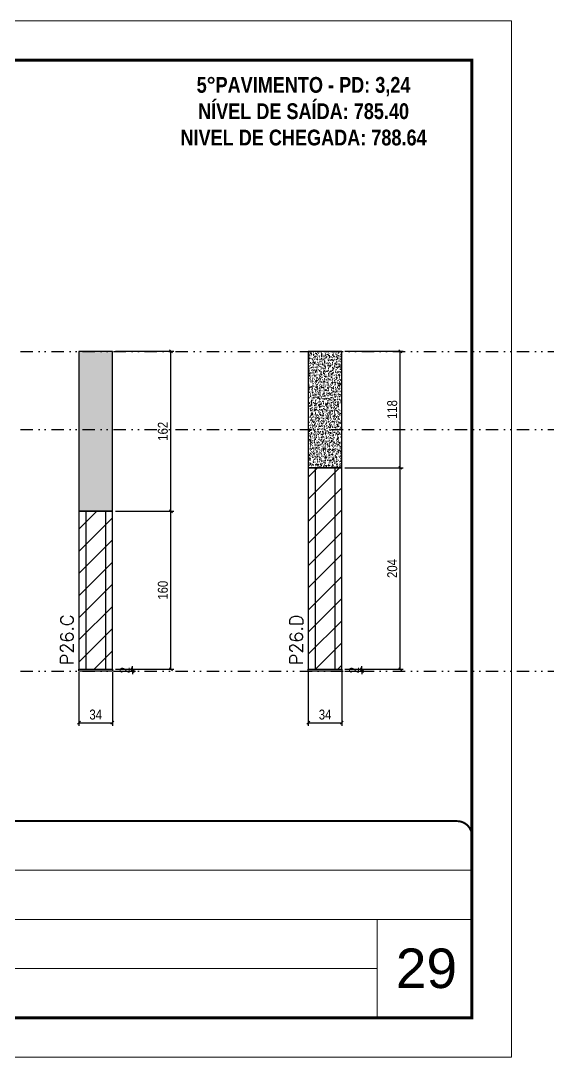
# Model space of a CAD drawing. Extents: x 13770 to 23315, y 867 to 16997.
# Drawn here: x 15374 to 15908, y 7758 to 8808 of the extents above; entities that cross this region are included whole.
import ezdxf

# ---------------------------------------------------------------- set-up
doc = ezdxf.new("R2010")
doc.units = 0
for name, pattern in [('CONTINUO', [0]), ('DASHED', [0.75, 0.5, -0.25]), ('DIVIDE2', [0.625, 0.25, -0.125, 0, -0.125, 0, -0.125])]:
    doc.linetypes.add(name, pattern=pattern)
for name, color, linetype, lineweight in [('CARIMBO', 255, 'Continuous', 9), ('Folhas', 255, 'Continuous', 9), ('Hachura', 251, 'Continuous', 9), ('SARRAFO DE PRESSAO', 251, 'DASHED', 9), ('Texto Seção', 7, 'Continuous', 15)]:
    doc.layers.add(name, color=color, linetype=linetype, lineweight=lineweight)
for name, color, linetype in [('COTA', 241, 'Continuous'), ('NOMENCLATURA', 7, 'Continuous'), ('Nível', 160, 'Continuous'), ('Painéis', 200, 'Continuous'), ('SARR_2.2x7', 40, 'Continuous')]:
    doc.layers.add(name, color=color, linetype=linetype)
doc.styles.add('ARIAL', font='arial.ttf')
doc.styles.add('COTA TECNICA', font='techl___.ttf', dxfattribs={"height": 10})
doc.styles.add('COTA TECNICA-50', font='techl___.ttf', dxfattribs={"height": 10})
doc.styles.add('REGUA-120', font='ROMANS.shx', dxfattribs={"height": 15})
doc.styles.add('ROMANC', font='techb___.ttf', dxfattribs={"height": 2.5})
doc.dimstyles.new('COTA PAINEL-50', dxfattribs={"dimtxt": 10, "dimasz": 3, "dimexe": 3, "dimexo": 3, "dimgap": 3, "dimtad": 1, "dimdec": 1, "dimzin": 12, "dimdsep": 46, "dimtxsty": 'COTA TECNICA-50', "dimblk1": 'OBLIQUE', "dimblk2": 'OBLIQUE', "dimsah": 1, "dimcen": 0.9, "dimclrd": 4, "dimclre": 4, "dimclrt": 240, "dimadec": 1, "dimazin": 3, "dimtfac": 1, "dimtdec": 1, "dimtmove": 0, "dimatfit": 3, "dimfxl": 1, "dimtolj": 1, "dimtzin": 12, "dimarcsym": 0})
doc.dimstyles.new('PAINEL', dxfattribs={"dimtxt": 10, "dimasz": 3, "dimexe": 3, "dimexo": 3, "dimgap": 3, "dimtad": 1, "dimdec": 1, "dimzin": 12, "dimdsep": 46, "dimtxsty": 'COTA TECNICA', "dimblk1": 'OBLIQUE', "dimblk2": 'OBLIQUE', "dimsah": 1, "dimcen": 0.9, "dimclrd": 4, "dimclre": 4, "dimclrt": 240, "dimadec": 1, "dimazin": 3, "dimtfac": 1, "dimtdec": 1, "dimtmove": 0, "dimatfit": 3, "dimfxl": 1, "dimtolj": 1, "dimtzin": 12, "dimarcsym": 0})

# ---------------------------------------------------------------- blocks, each defined once
blk = doc.blocks.new('9999999999')
at = {"color": 30, "linetype": 'CONTINUO'}
for p, q in [((98564.6, 34379.6), (99584, 34379.6)), ((98564.6, 34329.8), (99488, 34329.8)), ((99584, 34329.8), (99488, 34329.8)), ((99488, 34329.8), (99488, 34230.2)), ((98564.6, 34280), (99488, 34280))]:
    blk.add_line(p, q, dxfattribs=at)
at = {"color": 30, "linetype": 'CONTINUO', "const_width": 2}
blk.add_lwpolyline([(99584, 34230.2), (99584, 34414.4, 0.414214), (99569, 34429.4), (98229, 34429.4, 0.414214), (98214, 34414.4), (98214, 34245.2, 0.414214), (98229, 34230.2), (99584, 34230.2)], format="xyb", dxfattribs=at)
at = {"layer": 'Folhas'}
blk.add_lwpolyline([(98139, 34190.2), (99624, 34190.2), (99624, 35240.2), (98139, 35240.2)], close=True, dxfattribs=at)
at = {"layer": 'Folhas', "color": 30, "const_width": 3}
blk.add_lwpolyline([(98214, 34230.2), (99584, 34230.2), (99584, 35200.2), (98214, 35200.2)], close=True, dxfattribs=at)
blk = doc.blocks.new('_Oblique')
at = {"color": 0, "linetype": 'ByBlock', "lineweight": -2}
blk.add_line((-0.5, -0.5), (0.5, 0.5), dxfattribs=at)
blk = doc.blocks.new('*D533')
at = {"layer": 'COTA', "color": 4, "lineweight": -2, "transparency": 16777216}
for p, q in [((15432.7, 8148.6), (15432.7, 8094.4)), ((15466.7, 8148.6), (15466.7, 8094.4)), ((15432.7, 8097.4), (15466.7, 8097.4))]:
    blk.add_line(p, q, dxfattribs=at)
at = {"layer": 'Defpoints', "color": 0, "transparency": 16777216}
for p in [(15432.7, 8151.6), (15466.7, 8151.6), (15466.7, 8097.4)]:
    blk.add_point(p, dxfattribs=at)
at = {"layer": 'COTA', "color": 4, "lineweight": -2, "transparency": 16777216, "xscale": 3, "yscale": 3, "zscale": 3, "rotation": 180}
blk.add_blockref('_Oblique', (15432.7, 8097.4), dxfattribs=at)
at = {"layer": 'COTA', "color": 4, "lineweight": -2, "transparency": 16777216, "xscale": 3, "yscale": 3, "zscale": 3}
blk.add_blockref('_Oblique', (15466.7, 8097.4), dxfattribs=at)
at = {"layer": 'COTA', "color": 240, "transparency": 16777216, "insert": (15449.7, 8105.6), "char_height": 10, "attachment_point": 5, "style": 'COTA TECNICA'}
blk.add_mtext('\\A1;34', dxfattribs=at)
blk = doc.blocks.new('*D534')
at = {"layer": 'COTA', "color": 4, "lineweight": -2, "transparency": 16777216}
for p, q in [((15469.7, 8311.6), (15528.9, 8311.6)), ((15525.9, 8151.6), (15525.9, 8311.6)), ((15469.7, 8151.6), (15528.9, 8151.6))]:
    blk.add_line(p, q, dxfattribs=at)
at = {"layer": 'Defpoints', "color": 0, "transparency": 16777216}
for p in [(15466.7, 8311.6), (15525.9, 8311.6), (15466.7, 8151.6)]:
    blk.add_point(p, dxfattribs=at)
at = {"layer": 'COTA', "color": 4, "lineweight": -2, "transparency": 16777216, "xscale": 3, "yscale": 3, "zscale": 3}
for p, rotation in [((15525.9, 8311.6), 90), ((15525.9, 8151.6), 270)]:
    blk.add_blockref('_Oblique', p, dxfattribs=dict(at, rotation=rotation))
at = {"layer": 'COTA', "color": 240, "transparency": 16777216, "insert": (15517.8, 8231.6), "char_height": 10, "attachment_point": 5, "rotation": 90, "style": 'COTA TECNICA'}
blk.add_mtext('\\A1;160', dxfattribs=at)
blk = doc.blocks.new('*D535')
at = {"layer": 'COTA', "color": 4, "lineweight": -2, "transparency": 16777216}
for p, q in [((15469.7, 8151.6), (15490.1, 8151.6)), ((15469.7, 8149.6), (15490.1, 8149.6)), ((15487.1, 8151.6), (15487.1, 8154.6)), ((15487.1, 8149.6), (15487.1, 8151.6)), ((15487.1, 8149.6), (15487.1, 8146.6))]:
    blk.add_line(p, q, dxfattribs=at)
at = {"layer": 'Defpoints', "color": 0, "transparency": 16777216}
for p in [(15466.7, 8151.6), (15466.7, 8149.6), (15487.1, 8151.6)]:
    blk.add_point(p, dxfattribs=at)
at = {"layer": 'COTA', "color": 4, "lineweight": -2, "transparency": 16777216, "xscale": 3, "yscale": 3, "zscale": 3}
for p, rotation in [((15487.1, 8151.6), 270), ((15487.1, 8149.6), 90)]:
    blk.add_blockref('_Oblique', p, dxfattribs=dict(at, rotation=rotation))
at = {"layer": 'COTA', "color": 240, "transparency": 16777216, "insert": (15479.1, 8150.6), "char_height": 10, "attachment_point": 5, "rotation": 90, "style": 'COTA TECNICA-50'}
blk.add_mtext('\\A1;2', dxfattribs=at)
blk = doc.blocks.new('*D546')
at = {"layer": 'COTA', "color": 4, "lineweight": -2, "transparency": 16777216}
for p, q in [((15469.7, 8473.6), (15528.9, 8473.6)), ((15525.9, 8311.6), (15525.9, 8473.6)), ((15469.7, 8311.6), (15528.9, 8311.6))]:
    blk.add_line(p, q, dxfattribs=at)
at = {"layer": 'Defpoints', "color": 0, "transparency": 16777216}
for p in [(15466.7, 8473.6), (15525.9, 8473.6), (15466.7, 8311.6)]:
    blk.add_point(p, dxfattribs=at)
at = {"layer": 'COTA', "color": 4, "lineweight": -2, "transparency": 16777216, "xscale": 3, "yscale": 3, "zscale": 3}
for p, rotation in [((15525.9, 8473.6), 90), ((15525.9, 8311.6), 270)]:
    blk.add_blockref('_Oblique', p, dxfattribs=dict(at, rotation=rotation))
at = {"layer": 'COTA', "color": 240, "transparency": 16777216, "insert": (15517.8, 8392.6), "char_height": 10, "attachment_point": 5, "rotation": 90, "style": 'COTA TECNICA'}
blk.add_mtext('\\A1;162', dxfattribs=at)
blk = doc.blocks.new('*D541')
at = {"layer": 'COTA', "color": 4, "lineweight": -2, "transparency": 16777216}
for p, q in [((15665.2, 8148.6), (15665.2, 8094.4)), ((15699.2, 8148.6), (15699.2, 8094.4)), ((15665.2, 8097.4), (15699.2, 8097.4))]:
    blk.add_line(p, q, dxfattribs=at)
at = {"layer": 'Defpoints', "color": 0, "transparency": 16777216}
for p in [(15665.2, 8151.6), (15699.2, 8151.6), (15699.2, 8097.4)]:
    blk.add_point(p, dxfattribs=at)
at = {"layer": 'COTA', "color": 4, "lineweight": -2, "transparency": 16777216, "xscale": 3, "yscale": 3, "zscale": 3, "rotation": 180}
blk.add_blockref('_Oblique', (15665.2, 8097.4), dxfattribs=at)
at = {"layer": 'COTA', "color": 4, "lineweight": -2, "transparency": 16777216, "xscale": 3, "yscale": 3, "zscale": 3}
blk.add_blockref('_Oblique', (15699.2, 8097.4), dxfattribs=at)
at = {"layer": 'COTA', "color": 240, "transparency": 16777216, "insert": (15682.2, 8105.6), "char_height": 10, "attachment_point": 5, "style": 'COTA TECNICA'}
blk.add_mtext('\\A1;34', dxfattribs=at)
blk = doc.blocks.new('*D542')
at = {"layer": 'COTA', "color": 4, "lineweight": -2, "transparency": 16777216}
for p, q in [((15702.2, 8355.6), (15761.4, 8355.6)), ((15758.4, 8151.6), (15758.4, 8355.6)), ((15702.2, 8151.6), (15761.4, 8151.6))]:
    blk.add_line(p, q, dxfattribs=at)
at = {"layer": 'Defpoints', "color": 0, "transparency": 16777216}
for p in [(15699.2, 8355.6), (15758.4, 8355.6), (15699.2, 8151.6)]:
    blk.add_point(p, dxfattribs=at)
at = {"layer": 'COTA', "color": 4, "lineweight": -2, "transparency": 16777216, "xscale": 3, "yscale": 3, "zscale": 3}
for p, rotation in [((15758.4, 8355.6), 90), ((15758.4, 8151.6), 270)]:
    blk.add_blockref('_Oblique', p, dxfattribs=dict(at, rotation=rotation))
at = {"layer": 'COTA', "color": 240, "transparency": 16777216, "insert": (15750.3, 8253.6), "char_height": 10, "attachment_point": 5, "rotation": 90, "style": 'COTA TECNICA'}
blk.add_mtext('\\A1;204', dxfattribs=at)
blk = doc.blocks.new('*D543')
at = {"layer": 'COTA', "color": 4, "lineweight": -2, "transparency": 16777216}
for p, q in [((15702.2, 8151.6), (15722.5, 8151.6)), ((15702.2, 8149.6), (15722.5, 8149.6)), ((15719.5, 8151.6), (15719.5, 8154.6)), ((15719.5, 8149.6), (15719.5, 8151.6)), ((15719.5, 8149.6), (15719.5, 8146.6))]:
    blk.add_line(p, q, dxfattribs=at)
at = {"layer": 'Defpoints', "color": 0, "transparency": 16777216}
for p in [(15699.2, 8151.6), (15699.2, 8149.6), (15719.5, 8151.6)]:
    blk.add_point(p, dxfattribs=at)
at = {"layer": 'COTA', "color": 4, "lineweight": -2, "transparency": 16777216, "xscale": 3, "yscale": 3, "zscale": 3}
for p, rotation in [((15719.5, 8151.6), 270), ((15719.5, 8149.6), 90)]:
    blk.add_blockref('_Oblique', p, dxfattribs=dict(at, rotation=rotation))
at = {"layer": 'COTA', "color": 240, "transparency": 16777216, "insert": (15711.5, 8150.6), "char_height": 10, "attachment_point": 5, "rotation": 90, "style": 'COTA TECNICA-50'}
blk.add_mtext('\\A1;2', dxfattribs=at)
blk = doc.blocks.new('*D552')
at = {"layer": 'COTA', "color": 4, "lineweight": -2, "transparency": 16777216}
for p, q in [((15702.2, 8473.6), (15761.4, 8473.6)), ((15758.4, 8355.6), (15758.4, 8473.6)), ((15702.2, 8355.6), (15761.4, 8355.6))]:
    blk.add_line(p, q, dxfattribs=at)
at = {"layer": 'Defpoints', "color": 0, "transparency": 16777216}
for p in [(15699.2, 8473.6), (15758.4, 8473.6), (15699.2, 8355.6)]:
    blk.add_point(p, dxfattribs=at)
at = {"layer": 'COTA', "color": 4, "lineweight": -2, "transparency": 16777216, "xscale": 3, "yscale": 3, "zscale": 3}
for p, rotation in [((15758.4, 8473.6), 90), ((15758.4, 8355.6), 270)]:
    blk.add_blockref('_Oblique', p, dxfattribs=dict(at, rotation=rotation))
at = {"layer": 'COTA', "color": 240, "transparency": 16777216, "insert": (15750.3, 8414.6), "char_height": 10, "attachment_point": 5, "rotation": 90, "style": 'COTA TECNICA'}
blk.add_mtext('\\A1;118', dxfattribs=at)

msp = doc.modelspace()

# ---------------------------------------------------------------- hatches: boundary and pattern name
at = {"layer": 'COTA'}
h = msp.add_hatch(dxfattribs=at)
h.set_pattern_fill('AR-CONC', color=256, scale=0.03)
h.set_pattern_definition([(50, (-1637.8476, -6922.4506), (5.4655401, -0.4781726), [0.5715, -6.2865]), (355, (-1637.8476, -6922.4506), (-1.0573026, 5.7317054), [0.4572, -5.0292175]), (100.451445, (-1637.392, -6922.4905), (4.4082374, 5.2535326), [0.4857003, -5.3427073]), (46.1842, (-1637.8476, -6920.9266), (8.1323712, -1.2612698), [0.85725, -9.42975]), (96.635558, (-1637.17, -6921.032), (7.122124, 7.4227837), [0.7285507, -8.0140682]), (351.18415, (-1637.848, -6920.927), (7.122124, 7.4227837), [0.685799, -7.543792]), (21, (-1637.0856, -6921.3076), (4.5484317, -3.06795595), [0.5715, -6.2865]), (326, (-1637.0856, -6921.3076), (1.8540609, 5.525639), [0.4572, -5.0292]), (71.451445, (-1636.7066, -6921.5633), (6.4024926, 2.4576831), [0.4857003, -5.3426981]), (37.5, (-1637.8476, -6922.4506), (0.0926581, 2.53665117), [0, -4.96824, 0, -5.1054, 0, -5.04825]), (7.5, (-1637.8476, -6922.4506), (2.00458988, 3.00541724), [0, -2.91084, 0, -4.85394, 0, -1.92405]), (327.5, (-1639.547, -6922.4506), (4.06771786, -0.17186232), [0, -1.905, 0, -5.9436, 0, -7.8867]), (317.5, (-1640.309, -6922.4506), (4.44387544, 0.76279473), [0, -2.4765, 0, -3.94716, 0, -5.6007])])
h.paths.add_polyline_path([(15466.74, 8473.58), (15432.74, 8473.58), (15432.74, 8311.58), (15466.74, 8311.58)])
h = msp.add_hatch(dxfattribs=at)
h.set_pattern_fill('AR-CONC', color=256, scale=0.03)
h.set_pattern_definition([(50, (-4799.4776, -1258.575), (5.4655401, -0.4781726), [0.5715, -6.2865]), (355, (-4799.4776, -1258.575), (-1.0573026, 5.7317054), [0.4572, -5.0292175]), (100.451445, (-4799.022, -1258.615), (4.4082374, 5.2535326), [0.4857003, -5.3427073]), (46.1842, (-4799.4776, -1257.051), (8.1323712, -1.2612698), [0.85725, -9.42975]), (96.635558, (-4798.8, -1257.156), (7.122124, 7.4227837), [0.7285507, -8.0140682]), (351.18415, (-4799.478, -1257.051), (7.122124, 7.4227837), [0.685799, -7.543792]), (21, (-4798.7156, -1257.432), (4.5484317, -3.06795595), [0.5715, -6.2865]), (326, (-4798.7156, -1257.432), (1.8540609, 5.525639), [0.4572, -5.0292]), (71.451445, (-4798.3366, -1257.688), (6.4024926, 2.4576831), [0.4857003, -5.3426981]), (37.5, (-4799.4776, -1258.5751), (0.0926581, 2.53665117), [0, -4.96824, 0, -5.1054, 0, -5.04825]), (7.5, (-4799.4776, -1258.575), (2.00458988, 3.00541724), [0, -2.91084, 0, -4.85394, 0, -1.92405]), (327.5, (-4801.1769, -1258.5751), (4.06771786, -0.17186232), [0, -1.905, 0, -5.9436, 0, -7.8867]), (317.5, (-4801.939, -1258.575), (4.44387544, 0.76279473), [0, -2.4765, 0, -3.94716, 0, -5.6007])])
h.paths.add_polyline_path([(15699.18, 8473.58), (15665.18, 8473.58), (15665.18, 8355.58), (15699.18, 8355.58)])
at = {"layer": 'Hachura', "linetype": 'ByBlock'}
h = msp.add_hatch(dxfattribs=at)
h.set_pattern_fill('ANSI31', color=256, scale=5)
h.paths.add_polyline_path([(15672.18, 8355.58), (15665.18, 8355.58), (15665.18, 8151.58), (15672.18, 8151.58)])
h.paths.add_polyline_path([(15692.18, 8355.58), (15672.18, 8355.58), (15672.18, 8151.58), (15692.18, 8151.58)])
h.paths.add_polyline_path([(15699.18, 8355.58), (15692.18, 8355.58), (15692.18, 8151.58), (15699.18, 8151.58)])
h = msp.add_hatch(dxfattribs=at)
h.set_pattern_fill('ANSI31', color=256, scale=5)
h.paths.add_polyline_path([(15432.74, 8151.58), (15439.74, 8151.58), (15439.74, 8311.58), (15432.74, 8311.58)])
h.paths.add_polyline_path([(15439.74, 8151.58), (15459.74, 8151.58), (15459.74, 8311.58), (15439.74, 8311.58)])
h.paths.add_polyline_path([(15459.74, 8151.58), (15466.74, 8151.58), (15466.74, 8311.58), (15459.74, 8311.58)])

# ---------------------------------------------------------------- linework, layer by layer
at = {"layer": 'COTA', "linetype": 'ByBlock'}
msp.add_lwpolyline([(15432.74, 8311.58), (15466.74, 8311.58), (15466.74, 8473.58), (15432.74, 8473.58)], close=True, dxfattribs=at)
at = {"layer": 'COTA'}
msp.add_lwpolyline([(15665.18, 8355.58), (15699.18, 8355.58), (15699.18, 8473.58), (15665.18, 8473.58)], close=True, dxfattribs=at)
at = {"layer": 'Nível', "color": 4, "linetype": 'DIVIDE2', "ltscale": 50}
for p, q in [((13769.54, 8473.58), (21112.79, 8473.58)), ((13769.54, 8394.58), (21112.79, 8394.58)), ((13769.54, 8149.58), (21112.79, 8149.58))]:
    msp.add_line(p, q, dxfattribs=at)
at = {"layer": 'Painéis'}
for points in [[(15665.18, 8151.58), (15699.18, 8151.58), (15699.18, 8355.58), (15665.18, 8355.58)], [(15432.74, 8151.58), (15466.74, 8151.58), (15466.74, 8311.58), (15432.74, 8311.58)], [(15432.74, 8151.58), (15466.74, 8151.58), (15466.74, 8149.58), (15432.74, 8149.58)], [(15665.18, 8151.58), (15699.18, 8151.58), (15699.18, 8149.58), (15665.18, 8149.58)]]:
    msp.add_lwpolyline(points, close=True, dxfattribs=at)
at = {"layer": 'SARR_2.2x7'}
for p, q in [((15672.18, 8355.58), (15672.18, 8151.58)), ((15692.18, 8355.58), (15692.18, 8151.58)), ((15439.74, 8311.58), (15439.74, 8151.58)), ((15459.74, 8311.58), (15459.74, 8151.58))]:
    msp.add_line(p, q, dxfattribs=at)

# ---------------------------------------------------------------- block references
at = {"layer": 'SARRAFO DE PRESSAO', "color": 6, "linetype": 'ByBlock'}
msp.add_blockref('9999999999', (-83752.98, -26431.71), dxfattribs=at)

# ---------------------------------------------------------------- texts
at = {"layer": 'CARIMBO', "style": 'ARIAL'}
msp.add_text('29', height=40, dxfattribs=at).set_placement((15753.86, 7828.64))
at = {"layer": 'NOMENCLATURA', "color": 2, "insert": (15660.38, 8751.52), "char_height": 16, "attachment_point": 2, "style": 'ROMANC'}
msp.add_mtext_dynamic_manual_height_columns('5°PAVIMENTO - PD: 3,24\\PNÍVEL DE SAÍDA: 785.40\\PNIVEL DE CHEGADA: 788.64', width=376.0554, gutter_width=1, heights=[0], dxfattribs=at)
at = {"layer": 'Texto Seção', "char_height": 13, "width": 285.3299, "attachment_point": 1, "rotation": 90, "style": 'REGUA-120'}
for s, insert in [('P26.C', (15414.06, 8155.72)), ('P26.D', (15646.5, 8155.72))]:
    msp.add_mtext(s, dxfattribs=dict(at, insert=insert))

# ---------------------------------------------------------------- dimensions: what is measured, and where the dimension line sits
at = {"layer": 'COTA'}
for base, p1, p2, picture, middle in [((15525.92, 8473.58), (15466.74, 8311.58), (15466.74, 8473.58), '*D546', (15517.82, 8392.58)), ((15758.36, 8473.58), (15699.18, 8355.58), (15699.18, 8473.58), '*D552', (15750.27, 8414.58))]:
    dim = msp.add_linear_dim(base=base, p1=p1, p2=p2, angle=90, dimstyle='PAINEL', dxfattribs=at)
    dim.commit()
    dim.dimension.update_dxf_attribs({"geometry": picture, "text_midpoint": middle})
for base, p1, p2, picture, middle in [((15758.36, 8355.58), (15699.18, 8151.58), (15699.18, 8355.58), '*D542', (15750.26, 8253.58)), ((15525.92, 8311.58), (15466.74, 8151.58), (15466.74, 8311.58), '*D534', (15517.82, 8231.58))]:
    dim = msp.add_linear_dim(base=base, p1=p1, p2=p2, angle=90, dimstyle='PAINEL', override={"dimarcsym": 2}, dxfattribs=at)
    dim.commit()
    dim.dimension.update_dxf_attribs({"geometry": picture, "text_midpoint": middle})
for base, p1, p2, picture, middle in [((15466.74, 8097.4), (15432.74, 8151.58), (15466.74, 8151.58), '*D533', (15449.74, 8105.62)), ((15699.18, 8097.4), (15665.18, 8151.58), (15699.18, 8151.58), '*D541', (15682.18, 8105.62))]:
    dim = msp.add_linear_dim(base=base, p1=p1, p2=p2, dimstyle='PAINEL', override={"dimarcsym": 2}, dxfattribs=at)
    dim.commit()
    dim.dimension.update_dxf_attribs({"geometry": picture, "text_midpoint": middle})
for base, p1, p2, picture, middle in [((15487.08, 8151.58), (15466.74, 8149.58), (15466.74, 8151.58), '*D535', (15487.08, 8150.58)), ((15719.53, 8151.58), (15699.18, 8149.58), (15699.18, 8151.58), '*D543', (15719.53, 8150.58))]:
    dim = msp.add_linear_dim(base=base, p1=p1, p2=p2, angle=90, dimstyle='COTA PAINEL-50', dxfattribs=at)
    dim.commit()
    dim.dimension.update_dxf_attribs({"geometry": picture, "text_midpoint": middle, "dimtype": 160})

doc.saveas('drawing.dxf')
